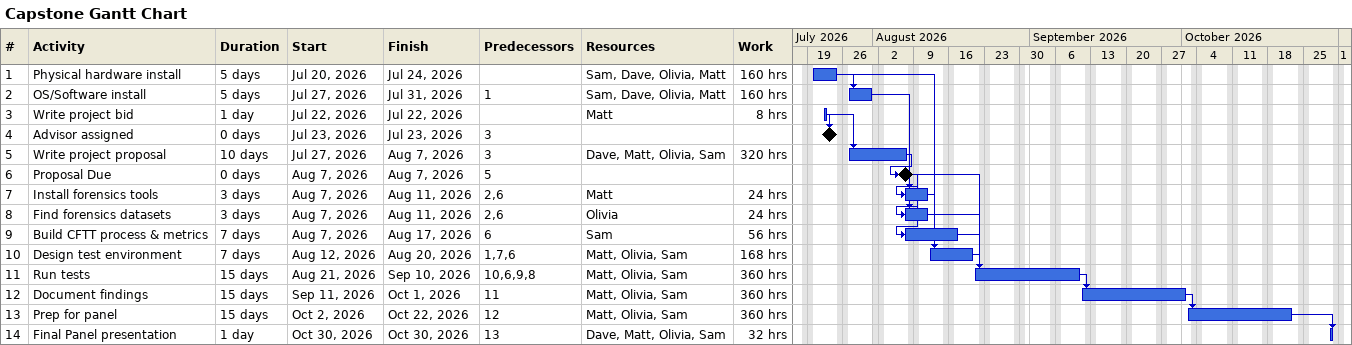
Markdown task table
Capstone Gantt Chart

| ID | Task | Duration | Start | Finish | Predecessors | Resources | Work (h) |
|---|---|---|---|---|---|---|---|
| 1 | Physical hardware install | 5d | 2026-07-20 | 2026-07-24 |  | Sam, Dave, Olivia, Matt | 160 |
| 2 | OS/Software install | 5d | 2026-07-27 | 2026-07-31 | 1 | Sam, Dave, Olivia, Matt | 160 |
| 3 | Write project bid | 1d | 2026-07-22 | 2026-07-22 |  | Matt | 8 |
| 4 | Advisor assigned | 0d | 2026-07-23 | 2026-07-23 | 3 |  |  |
| 5 | Write project proposal | 10d | 2026-07-27 | 2026-08-07 | 3 | Dave, Matt, Olivia, Sam | 320 |
| 6 | Proposal Due | 0d | 2026-08-07 | 2026-08-07 | 5 |  |  |
| 7 | Install forensics tools | 3d | 2026-08-07 | 2026-08-11 | 2, 6 | Matt | 24 |
| 8 | Find forensics datasets | 3d | 2026-08-07 | 2026-08-11 | 2, 6 | Olivia | 24 |
| 9 | Build CFTT process & metrics | 7d | 2026-08-07 | 2026-08-17 | 6 | Sam | 56 |
| 10 | Design test environment | 7d | 2026-08-12 | 2026-08-20 | 1, 7, 6 | Matt, Olivia, Sam | 168 |
| 11 | Run tests | 15d | 2026-08-21 | 2026-09-10 | 10, 6, 9, 8 | Matt, Olivia, Sam | 360 |
| 12 | Document findings | 15d | 2026-09-11 | 2026-10-01 | 11 | Matt, Olivia, Sam | 360 |
| 13 | Prep for panel | 15d | 2026-10-02 | 2026-10-22 | 12 | Matt, Olivia, Sam | 360 |
| 14 | Final Panel presentation | 1d | 2026-10-30 | 2026-10-30 | 13 | Dave, Matt, Olivia, Sam | 32 |
